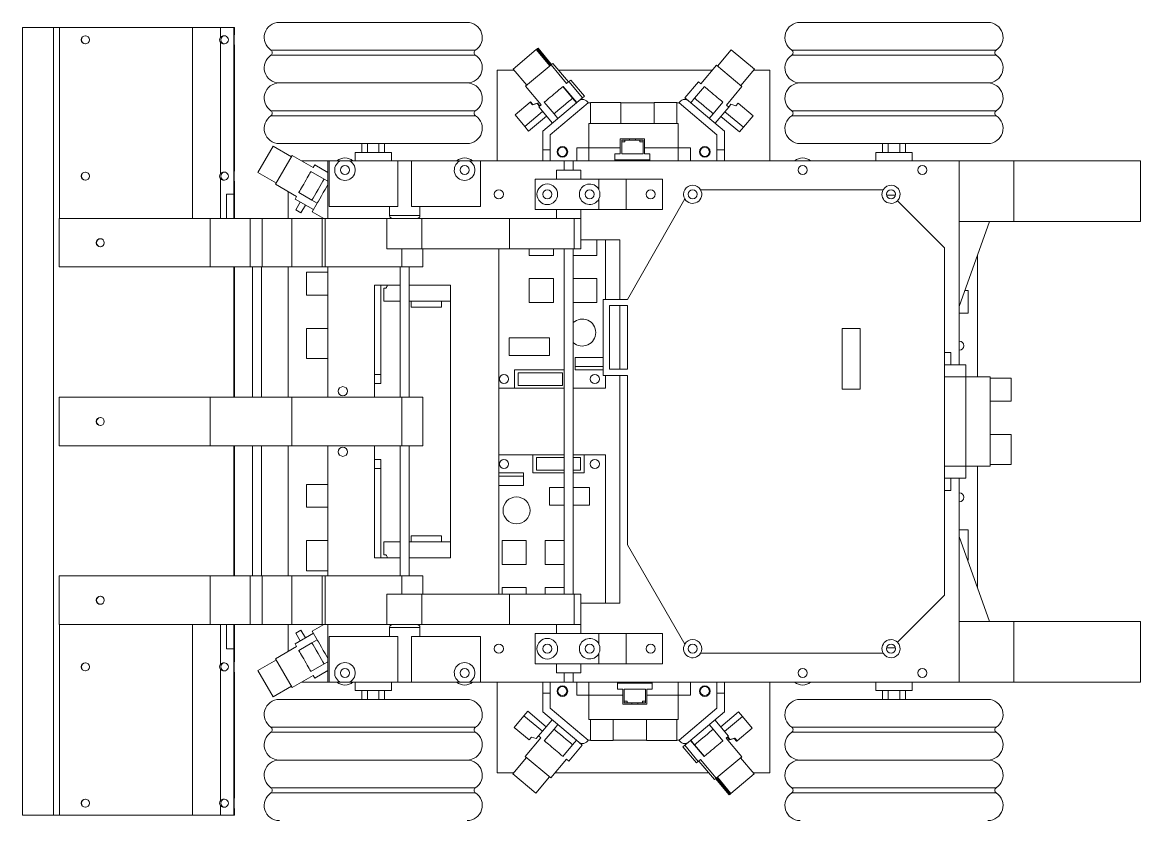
# Model space of a CAD drawing. Header units: millimetres. Extents: x 0 to 420, y 0 to 297.
# Drawn here: x 90.5 to 164.3, y 141.5 to 194.2 of the extents above; entities that cross this region are included whole.
import ezdxf

# ---------------------------------------------------------------- set-up
doc = ezdxf.new("R2010")
doc.units = ezdxf.units.MM

msp = doc.modelspace()

# ---------------------------------------------------------------- linework, layer by layer
at = {"color": 7, "linetype": 'Continuous', "lineweight": 15}
for p, q in [((90.45, 193.834), (90.45, 141.834)), ((90.45, 193.834), (92.501, 193.834)), ((92.501, 193.834), (92.501, 141.834)), ((92.896, 193.834), (92.501, 193.834)), ((92.896, 193.834), (92.896, 181.234)), ((92.896, 193.834), (101.674, 193.834)), ((101.674, 193.834), (101.674, 181.234)), ((101.674, 193.834), (103.527, 193.834)), ((103.527, 193.834), (103.527, 193.202)), ((103.527, 193.834), (104.42, 193.834)), ((104.42, 193.834), (104.42, 182.834)), ((104.42, 193.394), (104.42, 193.834)), ((104.42, 193.834), (104.447, 193.834)), ((104.447, 193.394), (104.447, 193.834)), ((119.818, 194.184), (107.418, 194.184)), ((142.632, 194.184), (141.802, 194.184)), ((154.202, 194.184), (142.632, 194.184)), ((103.527, 192.866), (103.527, 184.202)), ((104.42, 184.394), (104.42, 192.673)), ((104.447, 184.394), (104.447, 192.673)), ((122.85, 191.1), (124.382, 192.385)), ((124.382, 192.385), (124.412, 192.41)), ((124.382, 192.385), (125.281, 191.312)), ((124.412, 192.41), (124.457, 192.448)), ((124.412, 192.41), (125.312, 191.338)), ((124.457, 192.448), (124.498, 192.482)), ((124.457, 192.448), (125.357, 191.376)), ((124.498, 192.482), (125.398, 191.41)), ((137.256, 192.37), (136.356, 191.297)), ((137.256, 192.37), (138.788, 191.084)), ((123.671, 189.961), (125.356, 191.375)), ((125.356, 191.375), (125.476, 191.476)), ((125.356, 191.375), (126.384, 190.149)), ((125.476, 191.476), (126.505, 190.25)), ((136.28, 191.361), (135.251, 190.136)), ((136.28, 191.361), (137.965, 189.947)), ((121.81, 191.034), (121.81, 185.034)), ((122.905, 191.034), (121.81, 191.034)), ((122.85, 191.1), (123.75, 190.027)), ((136.005, 191.034), (125.848, 191.034)), ((138.788, 191.084), (137.888, 190.012)), ((139.81, 191.034), (138.746, 191.034)), ((139.81, 185.034), (139.81, 191.034)), ((118.987, 190.184), (107.418, 190.184)), ((119.818, 190.184), (107.418, 190.184)), ((119.818, 190.184), (118.987, 190.184)), ((123.671, 189.961), (124.7, 188.736)), ((126.138, 189.943), (126.155, 189.956)), ((126.138, 189.943), (126.781, 189.177)), ((126.155, 189.956), (127.055, 188.884)), ((126.384, 190.149), (126.538, 190.278)), ((126.538, 190.278), (126.658, 190.379)), ((126.538, 190.278), (127.437, 189.205)), ((126.658, 190.379), (127.558, 189.306)), ((135.098, 190.264), (134.198, 189.192)), ((135.481, 189.943), (134.838, 189.177)), ((135.098, 190.264), (135.251, 190.136)), ((137.965, 189.947), (136.936, 188.722)), ((142.632, 190.184), (141.802, 190.184)), ((154.202, 190.184), (141.802, 190.184)), ((154.202, 190.184), (142.632, 190.184)), ((126.781, 189.177), (127.038, 188.87)), ((127.192, 188.999), (127.437, 189.205)), ((127.437, 189.205), (127.558, 189.306)), ((134.198, 189.192), (134.428, 188.999)), ((134.838, 189.177), (134.581, 188.87)), ((122.981, 188.077), (123.977, 188.912)), ((123.617, 187.305), (124.804, 188.301)), ((123.977, 188.912), (123.979, 188.914)), ((123.977, 188.912), (124.127, 188.733)), ((123.983, 188.917), (123.979, 188.914)), ((124.107, 188.761), (123.979, 188.914)), ((123.983, 188.917), (124.003, 188.934)), ((124.111, 188.764), (123.983, 188.917)), ((124.007, 188.938), (124.003, 188.934)), ((124.132, 188.781), (124.003, 188.934)), ((124.007, 188.938), (124.009, 188.94)), ((124.136, 188.785), (124.007, 188.938)), ((124.009, 188.94), (124.159, 188.761)), ((124.107, 188.761), (124.111, 188.764)), ((124.441, 188.825), (124.127, 188.733)), ((124.131, 188.737), (124.127, 188.733)), ((124.445, 188.828), (124.131, 188.737)), ((124.132, 188.781), (124.136, 188.785)), ((124.155, 188.757), (124.47, 188.849)), ((124.155, 188.757), (124.159, 188.761)), ((124.164, 188.747), (124.155, 188.757)), ((124.159, 188.761), (124.474, 188.852)), ((124.445, 188.828), (124.441, 188.825)), ((124.592, 188.645), (124.441, 188.825)), ((124.596, 188.649), (124.445, 188.828)), ((124.47, 188.849), (124.474, 188.852)), ((124.47, 188.849), (124.621, 188.669)), ((124.474, 188.852), (124.625, 188.673)), ((124.547, 188.607), (124.7, 188.736)), ((124.547, 188.607), (125.446, 187.535)), ((124.81, 187), (127.192, 188.999)), ((124.913, 188.915), (125.556, 188.149)), ((127.81, 188.865), (125.31, 186.767)), ((127.81, 188.865), (127.96, 188.865)), ((127.96, 188.9), (129.96, 188.9)), ((127.96, 188.9), (127.96, 187.5)), ((129.96, 188.9), (129.96, 187.5)), ((129.96, 188.865), (132.16, 188.865)), ((132.16, 188.9), (132.16, 187.5)), ((132.16, 188.9), (133.66, 188.9)), ((133.66, 188.9), (133.66, 187.5)), ((133.66, 188.865), (133.81, 188.865)), ((133.81, 188.865), (136.31, 186.767)), ((134.428, 188.999), (136.81, 187)), ((136.707, 188.914), (136.064, 188.148)), ((137.09, 188.593), (136.19, 187.521)), ((138.058, 187.258), (136.833, 188.287)), ((136.936, 188.722), (137.09, 188.593)), ((137.24, 188.773), (137.09, 188.593)), ((137.555, 188.681), (137.24, 188.773)), ((137.705, 188.86), (137.555, 188.681)), ((137.705, 188.86), (138.701, 188.024)), ((122.981, 188.077), (123.624, 187.311)), ((125.061, 187.994), (123.874, 186.998)), ((125.556, 188.148), (125.813, 187.842)), ((136.064, 188.148), (135.807, 187.842)), ((137.801, 186.952), (136.575, 187.98)), ((138.701, 188.024), (138.058, 187.258)), ((123.874, 186.998), (123.617, 187.305)), ((124.81, 187), (124.81, 185.774)), ((127.86, 187.5), (133.76, 187.5)), ((127.86, 187.5), (127.86, 185.9)), ((133.76, 187.5), (133.76, 185.9)), ((136.81, 187), (136.81, 185.774)), ((138.058, 187.258), (137.801, 186.952)), ((118.987, 186.184), (107.418, 186.184)), ((112.867, 186.184), (112.867, 185.584)), ((113.243, 186.184), (113.243, 185.584)), ((113.993, 186.184), (113.993, 185.584)), ((114.368, 186.184), (114.368, 185.584)), ((119.818, 186.184), (118.987, 186.184)), ((125.31, 185.774), (125.31, 186.767)), ((129.931, 186.5), (129.931, 185.5)), ((129.931, 186.5), (130.531, 186.5)), ((130.531, 186.4), (130.031, 186.4)), ((130.031, 186.4), (130.031, 185.5)), ((130.031, 186.3), (130.231, 186.3)), ((130.231, 186.3), (130.231, 186.4)), ((130.531, 186.5), (130.531, 186.4)), ((130.931, 186.5), (130.531, 186.5)), ((130.931, 186.4), (130.531, 186.4)), ((130.931, 186.4), (130.931, 186.5)), ((130.931, 186.5), (131.531, 186.5)), ((131.431, 186.4), (130.931, 186.4)), ((131.231, 186.4), (131.231, 186.3)), ((131.431, 186.3), (131.231, 186.3)), ((131.431, 185.5), (131.431, 186.4)), ((131.531, 186.5), (131.531, 185.5)), ((136.31, 185.774), (136.31, 186.767)), ((154.202, 186.184), (141.802, 186.184)), ((147.251, 186.184), (147.251, 185.584)), ((147.626, 186.184), (147.626, 185.584)), ((148.377, 186.184), (148.377, 185.584)), ((148.752, 186.184), (148.752, 185.584)), ((106.007, 184.278), (107.007, 186.011)), ((107.007, 186.011), (108.22, 185.311)), ((107.17, 183.492), (108.27, 185.397)), ((108.27, 185.397), (109.655, 184.597)), ((112.418, 185.584), (112.418, 185.034)), ((112.418, 185.584), (114.818, 185.584)), ((114.818, 185.034), (114.818, 185.584)), ((124.81, 185.774), (125.31, 185.774)), ((124.81, 185.774), (124.81, 185.034)), ((125.31, 185.034), (125.31, 185.774)), ((127.06, 185.9), (127.06, 185.034)), ((127.06, 185.9), (127.86, 185.9)), ((127.86, 185.9), (127.86, 185.034)), ((127.86, 185.9), (129.931, 185.9)), ((129.578, 185.5), (129.578, 185.1)), ((129.931, 185.5), (129.578, 185.5)), ((130.031, 185.5), (131.431, 185.5)), ((131.531, 185.9), (133.76, 185.9)), ((131.884, 185.5), (131.531, 185.5)), ((131.884, 185.1), (131.884, 185.5)), ((133.76, 185.9), (133.76, 185.034)), ((133.76, 185.9), (134.56, 185.9)), ((134.56, 185.9), (134.56, 185.034)), ((136.81, 185.774), (136.31, 185.774)), ((136.31, 185.034), (136.31, 185.774)), ((136.81, 185.034), (136.81, 185.774)), ((146.802, 185.584), (146.802, 185.034)), ((146.802, 185.584), (148.002, 185.584)), ((148.002, 185.584), (149.202, 185.584)), ((149.202, 185.034), (149.202, 185.584)), ((110.61, 185.034), (108.899, 185.034)), ((109.655, 184.597), (109.755, 184.77)), ((109.755, 184.77), (110.61, 184.277)), ((110.7, 185.034), (110.61, 185.034)), ((110.61, 183.497), (110.61, 185.034)), ((110.7, 182.034), (110.7, 185.034)), ((111.43, 185.034), (110.7, 185.034)), ((111.43, 185.034), (112.07, 185.034)), ((115.25, 185.034), (112.07, 185.034)), ((115.25, 182.034), (115.25, 185.034)), ((116.15, 185.034), (115.25, 185.034)), ((116.15, 182.034), (116.15, 185.034)), ((119.33, 185.034), (116.15, 185.034)), ((119.33, 185.034), (119.97, 185.034)), ((120.7, 185.034), (119.97, 185.034)), ((120.7, 182.034), (120.7, 185.034)), ((126.22, 185.034), (120.7, 185.034)), ((126.22, 185.034), (126.22, 184.434)), ((126.82, 185.034), (126.22, 185.034)), ((126.82, 184.434), (126.82, 185.034)), ((152.31, 185.034), (126.82, 185.034)), ((131.884, 185.1), (129.578, 185.1)), ((129.578, 185.034), (129.578, 185.1)), ((131.884, 185.034), (131.884, 185.1)), ((152.31, 181.034), (152.31, 185.034)), ((155.91, 185.034), (152.31, 185.034)), ((155.91, 181.034), (155.91, 185.034)), ((164.287, 185.034), (155.91, 185.034)), ((164.287, 181.034), (164.287, 185.034)), ((103.527, 183.866), (103.527, 181.234)), ((106.007, 184.278), (107.22, 183.578)), ((109.505, 184.337), (110.371, 183.837)), ((125.72, 184.434), (125.72, 183.834)), ((125.72, 184.434), (127.32, 184.434)), ((127.32, 183.834), (127.32, 184.434)), ((104.42, 181.234), (104.42, 183.673)), ((104.447, 181.234), (104.447, 183.673)), ((107.17, 183.492), (108.555, 182.692)), ((110.371, 183.837), (110.61, 183.7)), ((110.61, 181.234), (110.61, 183.45)), ((124.32, 183.834), (124.32, 181.834)), ((124.32, 183.834), (126.52, 183.834)), ((126.52, 183.834), (128.52, 183.834)), ((128.52, 183.834), (128.52, 183.134)), ((128.52, 183.834), (130.32, 183.834)), ((130.32, 183.834), (130.32, 181.834)), ((130.32, 183.834), (132.72, 183.834)), ((132.72, 183.834), (132.72, 181.834)), ((135.229, 183.134), (147.29, 183.134)), ((104.42, 182.834), (103.923, 182.834)), ((103.923, 182.834), (103.923, 181.234)), ((108.01, 183.007), (108.01, 181.234)), ((108.455, 182.519), (108.555, 182.692)), ((108.455, 182.519), (109.668, 181.819)), ((108.705, 182.952), (109.571, 182.452)), ((109.571, 182.452), (109.918, 182.252)), ((128.52, 182.533), (128.52, 181.834)), ((134.192, 182.53), (130.41, 175.881)), ((147.514, 182.784), (148.106, 182.784)), ((148.234, 182.409), (151.346, 179.298)), ((108.502, 181.799), (108.802, 182.319)), ((108.848, 181.599), (108.502, 181.799)), ((109.148, 182.119), (108.848, 181.599)), ((109.586, 181.677), (109.918, 182.252)), ((110.353, 181.234), (109.586, 181.677)), ((115.25, 182.034), (110.7, 182.034)), ((114.7, 182.034), (114.7, 181.434)), ((120.7, 182.034), (116.15, 182.034)), ((116.7, 181.434), (116.7, 182.034)), ((124.32, 181.834), (126.52, 181.834)), ((125.72, 181.834), (125.72, 181.234)), ((126.52, 181.834), (128.52, 181.834)), ((127.32, 181.234), (127.32, 181.834)), ((128.52, 181.834), (130.32, 181.834)), ((130.32, 181.834), (132.72, 181.834)), ((92.877, 181.234), (92.877, 178.034)), ((92.877, 181.234), (102.843, 181.234)), ((102.843, 181.234), (102.843, 178.034)), ((102.843, 181.234), (105.492, 181.234)), ((105.492, 178.034), (105.492, 181.234)), ((105.492, 181.234), (106.282, 181.234)), ((106.282, 178.034), (106.282, 181.234)), ((106.282, 181.234), (108.253, 181.234)), ((108.253, 181.234), (108.253, 178.034)), ((110.237, 181.234), (108.253, 181.234)), ((110.237, 181.234), (110.237, 178.034)), ((110.45, 181.234), (110.237, 181.234)), ((110.45, 181.234), (110.45, 178.034)), ((110.45, 181.234), (114.505, 181.234)), ((114.505, 179.234), (114.505, 181.234)), ((116.816, 181.234), (114.505, 181.234)), ((116.816, 179.234), (116.816, 181.234)), ((122.607, 181.234), (116.816, 181.234)), ((122.607, 179.234), (122.607, 181.234)), ((126.86, 181.234), (122.607, 181.234)), ((127.32, 181.234), (126.86, 181.234)), ((126.875, 179.234), (126.875, 181.234)), ((126.875, 179.234), (126.875, 181.234)), ((127.32, 181.234), (126.875, 181.234)), ((127.32, 179.234), (127.32, 181.234)), ((155.91, 181.034), (152.31, 181.034)), ((152.31, 175.434), (154.31, 181.034)), ((152.31, 171.584), (152.31, 181.034)), ((164.287, 181.034), (155.91, 181.034)), ((129.91, 179.834), (127.32, 179.834)), ((128.378, 178.785), (128.378, 179.834)), ((128.95, 175.881), (128.95, 179.834)), ((129.91, 175.881), (129.91, 179.834)), ((116.816, 179.234), (114.505, 179.234)), ((122.607, 179.234), (116.816, 179.234)), ((116.9, 178.034), (116.9, 179.234)), ((121.91, 179.234), (121.91, 156.434)), ((126.875, 179.234), (122.607, 179.234)), ((123.921, 179.234), (123.921, 178.785)), ((123.921, 178.785), (125.524, 178.785)), ((125.524, 178.785), (125.524, 179.234)), ((126.22, 179.234), (126.22, 156.434)), ((126.82, 156.434), (126.82, 179.234)), ((126.82, 178.785), (128.378, 178.785)), ((127.32, 179.234), (126.875, 179.234)), ((126.875, 179.234), (126.875, 179.234)), ((151.346, 156.37), (151.346, 179.298)), ((153.51, 178.794), (153.51, 170.784)), ((92.877, 178.034), (102.843, 178.034)), ((102.843, 178.034), (105.492, 178.034)), ((104.42, 169.434), (104.42, 178.034)), ((104.447, 169.434), (104.447, 178.034)), ((105.492, 178.034), (106.282, 178.034)), ((105.647, 178.034), (105.647, 169.434)), ((106.247, 169.434), (106.247, 178.034)), ((106.282, 178.034), (108.253, 178.034)), ((108.01, 178.034), (108.01, 169.434)), ((110.237, 178.034), (108.253, 178.034)), ((110.45, 178.034), (110.237, 178.034)), ((110.45, 178.034), (115.5, 178.034)), ((110.61, 169.434), (110.61, 178.034)), ((115.4, 178.034), (115.4, 169.434)), ((115.5, 178.034), (116.9, 178.034)), ((116, 169.434), (116, 178.034)), ((109.21, 176.184), (109.21, 177.684)), ((109.21, 177.684), (110.61, 177.684)), ((125.524, 177.282), (123.921, 177.282)), ((123.921, 177.282), (123.921, 175.679)), ((125.524, 175.679), (125.524, 177.282)), ((128.378, 177.282), (126.82, 177.282)), ((128.378, 175.679), (128.378, 177.282)), ((115.4, 176.834), (113.71, 176.834)), ((113.71, 176.834), (113.71, 169.434)), ((114.11, 170.934), (114.11, 176.834)), ((114.318, 176.634), (114.318, 175.784)), ((114.435, 176.634), (114.318, 176.634)), ((118.71, 176.834), (116, 176.834)), ((118.71, 158.834), (118.71, 176.834)), ((152.91, 176.484), (152.685, 176.484)), ((152.91, 176.484), (152.91, 174.984)), ((109.21, 176.184), (110.61, 176.184)), ((115.4, 175.784), (114.318, 175.784)), ((117.118, 175.784), (116, 175.784)), ((116.118, 175.784), (116.118, 175.384)), ((118.71, 175.784), (117.118, 175.784)), ((118.118, 175.384), (118.118, 175.784)), ((130.41, 175.881), (128.81, 175.881)), ((128.81, 175.881), (128.81, 170.881)), ((117.118, 175.384), (116.118, 175.384)), ((118.118, 175.384), (117.118, 175.384)), ((123.921, 175.679), (125.524, 175.679)), ((126.82, 175.679), (128.378, 175.679)), ((129.21, 171.281), (129.21, 175.481)), ((129.21, 175.481), (130.41, 175.481)), ((129.91, 171.281), (129.91, 175.481)), ((130.41, 171.281), (130.41, 175.481)), ((152.91, 174.984), (152.31, 174.984)), ((109.21, 171.984), (109.21, 173.984)), ((109.21, 173.984), (110.61, 173.984)), ((145.775, 173.975), (144.575, 173.975)), ((144.575, 173.975), (144.575, 169.975)), ((145.775, 169.975), (145.775, 173.975)), ((122.593, 173.349), (122.593, 172.191)), ((125.25, 173.349), (122.593, 173.349)), ((125.25, 172.191), (125.25, 173.349)), ((122.593, 172.191), (125.25, 172.191)), ((128.81, 172.054), (126.95, 172.054)), ((126.95, 172.054), (126.95, 171.454)), ((151.746, 172.384), (151.346, 172.384)), ((151.746, 172.384), (151.746, 171.584)), ((109.21, 171.984), (110.61, 171.984)), ((128.81, 171.454), (126.95, 171.454)), ((126.95, 171.454), (126.95, 171.234)), ((151.746, 171.584), (151.346, 171.584)), ((152.746, 171.584), (151.746, 171.584)), ((152.746, 171.584), (152.746, 170.784)), ((114.11, 170.934), (114.11, 170.334)), ((122.95, 171.234), (122.95, 170.034)), ((126.22, 171.234), (122.95, 171.234)), ((123.193, 171.056), (123.193, 170.212)), ((126.107, 171.056), (123.193, 171.056)), ((126.107, 170.212), (126.107, 171.056)), ((126.95, 171.234), (128.81, 171.234)), ((128.81, 170.881), (130.41, 170.881)), ((128.95, 170.034), (128.95, 170.881)), ((130.41, 171.281), (129.21, 171.281)), ((129.91, 155.834), (129.91, 170.881)), ((130.41, 159.682), (130.41, 170.881)), ((152.746, 170.784), (151.346, 170.784)), ((152.746, 170.784), (152.746, 164.884)), ((154.346, 170.784), (152.746, 170.784)), ((154.346, 170.784), (154.346, 164.884)), ((155.746, 170.684), (154.346, 170.684)), ((155.746, 170.684), (155.746, 169.184)), ((114.11, 170.334), (113.71, 170.334)), ((121.91, 170.034), (122.95, 170.034)), ((122.95, 170.034), (126.22, 170.034)), ((123.193, 170.212), (126.107, 170.212)), ((126.82, 170.034), (128.95, 170.034)), ((144.575, 169.975), (145.775, 169.975)), ((92.877, 169.434), (92.877, 166.234)), ((92.877, 169.434), (102.843, 169.434)), ((102.843, 169.434), (102.843, 166.234)), ((102.843, 169.434), (108.253, 169.434)), ((108.253, 169.434), (108.253, 166.234)), ((108.253, 169.434), (115.5, 169.434)), ((115.5, 169.434), (115.5, 166.234)), ((115.5, 169.434), (116.9, 169.434)), ((116.9, 166.234), (116.9, 169.434)), ((155.746, 169.184), (154.346, 169.184)), ((155.746, 166.984), (154.346, 166.984)), ((155.746, 166.984), (155.746, 164.984)), ((92.877, 166.234), (102.843, 166.234)), ((102.843, 166.234), (108.253, 166.234)), ((104.42, 157.634), (104.42, 166.234)), ((104.447, 157.634), (104.447, 166.234)), ((105.647, 166.234), (105.647, 157.634)), ((106.247, 157.634), (106.247, 166.234)), ((108.01, 166.234), (108.01, 157.634)), ((108.253, 166.234), (115.5, 166.234)), ((110.61, 157.634), (110.61, 166.234)), ((113.71, 166.234), (113.71, 158.834)), ((115.4, 166.234), (115.4, 157.634)), ((115.5, 166.234), (116.9, 166.234)), ((116, 157.634), (116, 166.234)), ((124.15, 165.634), (121.91, 165.634)), ((124.15, 165.634), (124.15, 164.434)), ((126.22, 165.634), (124.15, 165.634)), ((126.22, 165.456), (124.393, 165.456)), ((124.393, 165.456), (124.393, 164.612)), ((127.55, 165.634), (126.82, 165.634)), ((127.307, 165.456), (126.82, 165.456)), ((127.307, 164.612), (127.307, 165.456)), ((127.55, 164.434), (127.55, 165.634)), ((128.95, 165.634), (127.55, 165.634)), ((128.95, 155.834), (128.95, 165.634)), ((113.71, 165.334), (114.11, 165.334)), ((114.11, 165.334), (114.11, 164.734)), ((114.11, 158.834), (114.11, 164.734)), ((152.746, 164.884), (151.346, 164.884)), ((154.346, 164.884), (152.746, 164.884)), ((152.746, 164.884), (152.746, 164.084)), ((153.51, 164.884), (153.51, 156.874)), ((155.746, 164.984), (154.346, 164.984)), ((123.55, 164.434), (121.91, 164.434)), ((121.91, 164.214), (123.55, 164.214)), ((123.55, 164.214), (123.55, 164.434)), ((123.55, 163.614), (123.55, 164.214)), ((124.15, 164.434), (126.22, 164.434)), ((124.393, 164.612), (126.22, 164.612)), ((126.82, 164.612), (127.307, 164.612)), ((126.82, 164.434), (127.55, 164.434)), ((151.746, 164.084), (151.346, 164.084)), ((152.746, 164.084), (151.746, 164.084)), ((151.746, 164.084), (151.746, 163.284)), ((152.31, 154.634), (152.31, 164.084)), ((109.21, 162.184), (109.21, 163.684)), ((109.21, 163.684), (110.61, 163.684)), ((121.91, 163.614), (123.55, 163.614)), ((125.25, 163.476), (125.25, 162.319)), ((126.22, 163.476), (125.25, 163.476)), ((127.907, 163.476), (126.82, 163.476)), ((127.907, 162.319), (127.907, 163.476)), ((151.346, 163.284), (151.746, 163.284)), ((109.21, 162.184), (110.61, 162.184)), ((125.25, 162.319), (126.22, 162.319)), ((126.82, 162.319), (127.907, 162.319)), ((116.118, 160.284), (116.118, 159.884)), ((116.118, 160.284), (118.118, 160.284)), ((118.118, 159.884), (118.118, 160.284)), ((152.91, 160.684), (152.31, 160.684)), ((152.31, 160.234), (154.31, 154.634)), ((152.91, 160.684), (152.91, 158.684)), ((109.21, 157.984), (109.21, 159.984)), ((109.21, 159.984), (110.61, 159.984)), ((114.318, 159.884), (114.318, 159.034)), ((114.318, 159.884), (115.4, 159.884)), ((116, 159.884), (118.71, 159.884)), ((122.121, 159.988), (122.121, 158.385)), ((123.724, 159.988), (122.121, 159.988)), ((123.724, 158.385), (123.724, 159.988)), ((124.975, 159.988), (124.975, 158.385)), ((126.22, 159.988), (124.975, 159.988)), ((134.19, 153.134), (130.41, 159.682)), ((113.71, 158.834), (115.4, 158.834)), ((114.318, 159.034), (114.435, 159.034)), ((116, 158.834), (118.71, 158.834)), ((122.121, 158.385), (123.724, 158.385)), ((124.975, 158.385), (126.22, 158.385)), ((152.91, 158.684), (152.863, 158.684)), ((92.877, 157.634), (92.877, 154.434)), ((92.877, 157.634), (102.843, 157.634)), ((102.843, 157.634), (102.843, 154.434)), ((102.843, 157.634), (105.492, 157.634)), ((105.492, 154.434), (105.492, 157.634)), ((105.492, 157.634), (106.282, 157.634)), ((106.282, 154.434), (106.282, 157.634)), ((106.282, 157.634), (108.253, 157.634)), ((108.253, 157.634), (108.253, 154.434)), ((110.237, 157.634), (108.253, 157.634)), ((109.21, 157.984), (110.61, 157.984)), ((110.237, 157.634), (110.237, 154.434)), ((110.45, 157.634), (110.237, 157.634)), ((110.45, 157.634), (110.45, 154.434)), ((110.45, 157.634), (115.5, 157.634)), ((115.5, 157.634), (116.9, 157.634)), ((116.9, 156.434), (116.9, 157.634)), ((123.724, 156.882), (122.121, 156.882)), ((122.121, 156.882), (122.121, 156.434)), ((123.724, 156.434), (123.724, 156.882)), ((124.975, 156.882), (124.975, 156.434)), ((126.22, 156.882), (124.975, 156.882)), ((114.505, 154.434), (114.505, 156.434)), ((116.816, 156.434), (114.505, 156.434)), ((116.816, 154.434), (116.816, 156.434)), ((122.607, 156.434), (116.816, 156.434)), ((122.607, 154.434), (122.607, 156.434)), ((126.875, 156.434), (122.607, 156.434)), ((126.875, 154.434), (126.875, 156.434)), ((126.875, 154.434), (126.875, 156.434)), ((127.32, 156.434), (126.875, 156.434)), ((126.875, 156.434), (126.875, 156.434)), ((127.32, 154.434), (127.32, 156.434)), ((127.32, 155.834), (129.91, 155.834)), ((148.234, 153.258), (151.346, 156.37)), ((92.877, 154.434), (102.843, 154.434)), ((92.896, 154.434), (92.896, 141.834)), ((101.674, 154.434), (101.674, 141.834)), ((102.843, 154.434), (105.492, 154.434)), ((103.527, 154.434), (103.527, 151.802)), ((103.923, 154.434), (103.923, 152.834)), ((104.42, 141.834), (104.42, 154.434)), ((104.447, 151.994), (104.447, 154.434)), ((105.492, 154.434), (106.282, 154.434)), ((106.282, 154.434), (108.253, 154.434)), ((108.01, 154.434), (108.01, 152.661)), ((110.237, 154.434), (108.253, 154.434)), ((110.353, 154.434), (109.586, 153.991)), ((110.45, 154.434), (110.237, 154.434)), ((110.45, 154.434), (114.505, 154.434)), ((110.61, 152.217), (110.61, 154.434)), ((116.816, 154.434), (114.505, 154.434)), ((122.607, 154.434), (116.816, 154.434)), ((126.86, 154.434), (122.607, 154.434)), ((125.72, 154.434), (125.72, 153.834)), ((126.86, 154.434), (127.32, 154.434)), ((127.32, 154.434), (126.875, 154.434)), ((127.32, 153.834), (127.32, 154.434)), ((152.31, 154.634), (152.31, 150.634)), ((155.91, 154.634), (152.31, 154.634)), ((155.91, 154.634), (155.91, 150.634)), ((164.287, 154.634), (155.91, 154.634)), ((164.287, 154.634), (164.287, 150.634)), ((108.455, 153.149), (109.668, 153.849)), ((108.502, 153.868), (108.848, 154.068)), ((108.502, 153.868), (108.802, 153.349)), ((108.848, 154.068), (109.148, 153.549)), ((109.586, 153.991), (109.918, 153.416)), ((110.7, 153.634), (110.7, 150.634)), ((110.7, 153.634), (115.25, 153.634)), ((114.7, 154.234), (114.7, 153.634)), ((115.25, 153.634), (115.25, 150.634)), ((116.15, 153.634), (116.15, 150.634)), ((116.15, 153.634), (120.7, 153.634)), ((116.7, 153.634), (116.7, 154.234)), ((120.7, 153.634), (120.7, 150.634)), ((124.32, 153.834), (124.32, 151.834)), ((124.32, 153.834), (126.52, 153.834)), ((126.52, 153.834), (128.52, 153.834)), ((128.52, 153.834), (128.52, 153.134)), ((128.52, 153.834), (130.32, 153.834)), ((130.32, 153.834), (130.32, 151.834)), ((130.32, 153.834), (132.72, 153.834)), ((132.72, 153.834), (132.72, 151.834)), ((107.17, 152.176), (108.555, 152.976)), ((108.555, 152.976), (108.455, 153.149)), ((108.705, 152.716), (109.571, 153.216)), ((109.571, 153.216), (109.918, 153.416)), ((148.106, 152.884), (147.514, 152.884)), ((103.923, 152.834), (104.42, 152.834)), ((104.42, 152.834), (104.42, 141.834)), ((108.27, 150.27), (107.17, 152.176)), ((110.61, 150.634), (110.61, 152.17)), ((128.52, 152.533), (128.52, 151.834)), ((135.229, 152.534), (147.29, 152.534)), ((103.527, 151.466), (103.527, 142.802)), ((106.007, 151.389), (107.22, 152.089)), ((107.007, 149.657), (106.007, 151.389)), ((109.505, 151.33), (110.371, 151.83)), ((109.755, 150.897), (110.61, 151.39)), ((110.371, 151.83), (110.61, 151.968)), ((124.32, 151.834), (126.52, 151.834)), ((125.72, 151.834), (125.72, 151.234)), ((126.52, 151.834), (128.52, 151.834)), ((127.32, 151.234), (127.32, 151.834)), ((128.52, 151.834), (130.32, 151.834)), ((130.32, 151.834), (132.72, 151.834)), ((104.447, 142.994), (104.447, 151.273)), ((108.27, 150.27), (109.655, 151.07)), ((108.899, 150.634), (110.61, 150.634)), ((109.755, 150.897), (109.655, 151.07)), ((110.61, 150.634), (110.7, 150.634)), ((110.7, 150.634), (111.43, 150.634)), ((112.07, 150.634), (111.43, 150.634)), ((112.07, 150.634), (115.25, 150.634)), ((112.418, 150.634), (112.418, 150.084)), ((114.818, 150.084), (114.818, 150.634)), ((115.25, 150.634), (116.15, 150.634)), ((116.15, 150.634), (119.33, 150.634)), ((119.97, 150.634), (119.33, 150.634)), ((119.97, 150.634), (120.7, 150.634)), ((120.7, 150.634), (126.22, 150.634)), ((121.81, 150.634), (121.81, 144.634)), ((124.81, 150.634), (124.81, 149.894)), ((125.31, 150.634), (125.31, 149.894)), ((127.32, 151.234), (125.72, 151.234)), ((126.22, 151.234), (126.22, 150.634)), ((126.82, 150.634), (126.22, 150.634)), ((126.82, 150.634), (126.82, 151.234)), ((126.82, 150.634), (152.31, 150.634)), ((127.06, 149.767), (127.06, 150.634)), ((127.86, 149.767), (127.86, 150.634)), ((129.735, 150.634), (129.735, 150.567)), ((132.042, 150.634), (132.042, 150.567)), ((133.76, 149.767), (133.76, 150.634)), ((134.56, 149.767), (134.56, 150.634)), ((136.31, 150.634), (136.31, 149.894)), ((136.81, 149.894), (136.81, 150.634)), ((139.81, 144.634), (139.81, 150.634)), ((146.802, 150.634), (146.802, 150.084)), ((149.202, 150.084), (149.202, 150.634)), ((155.91, 150.634), (152.31, 150.634)), ((164.287, 150.634), (155.91, 150.634)), ((107.007, 149.657), (108.22, 150.357)), ((113.618, 150.084), (112.418, 150.084)), ((112.867, 149.484), (112.867, 150.084)), ((113.243, 149.484), (113.243, 150.084)), ((114.818, 150.084), (113.618, 150.084)), ((113.993, 149.484), (113.993, 150.084)), ((114.368, 149.484), (114.368, 150.084)), ((124.81, 149.894), (125.31, 149.894)), ((124.81, 148.667), (124.81, 149.894)), ((125.31, 149.894), (125.31, 148.9)), ((129.735, 150.567), (132.042, 150.567)), ((129.735, 150.567), (129.735, 150.167)), ((129.735, 150.167), (130.089, 150.167)), ((130.089, 149.167), (130.089, 150.167)), ((131.589, 150.167), (130.189, 150.167)), ((130.189, 150.167), (130.189, 149.267)), ((131.589, 149.267), (131.589, 150.167)), ((131.689, 150.167), (132.042, 150.167)), ((131.689, 149.167), (131.689, 150.167)), ((132.042, 150.167), (132.042, 150.567)), ((136.31, 149.894), (136.31, 148.9)), ((136.81, 149.894), (136.31, 149.894)), ((136.81, 148.667), (136.81, 149.894)), ((149.202, 150.084), (146.802, 150.084)), ((147.251, 149.484), (147.251, 150.084)), ((147.626, 149.484), (147.626, 150.084)), ((148.377, 149.484), (148.377, 150.084)), ((148.752, 149.484), (148.752, 150.084)), ((107.418, 149.484), (118.987, 149.484)), ((118.987, 149.484), (119.818, 149.484)), ((127.86, 149.767), (127.06, 149.767)), ((130.089, 149.767), (127.86, 149.767)), ((127.86, 148.167), (127.86, 149.767)), ((130.689, 149.167), (130.089, 149.167)), ((130.189, 149.367), (130.389, 149.367)), ((130.189, 149.267), (130.689, 149.267)), ((130.389, 149.267), (130.389, 149.367)), ((130.689, 149.267), (130.689, 149.167)), ((130.689, 149.267), (131.089, 149.267)), ((130.689, 149.167), (131.089, 149.167)), ((131.089, 149.267), (131.589, 149.267)), ((131.089, 149.167), (131.089, 149.267)), ((131.689, 149.167), (131.089, 149.167)), ((131.589, 149.367), (131.389, 149.367)), ((131.389, 149.367), (131.389, 149.267)), ((133.76, 149.767), (131.689, 149.767)), ((133.76, 148.167), (133.76, 149.767)), ((134.56, 149.767), (133.76, 149.767)), ((141.802, 149.484), (153.371, 149.484)), ((153.371, 149.484), (154.202, 149.484)), ((123.561, 148.409), (123.818, 148.716)), ((123.818, 148.716), (125.044, 147.687)), ((127.192, 146.668), (124.81, 148.667)), ((127.81, 146.803), (125.31, 148.9)), ((133.81, 146.803), (136.31, 148.9)), ((136.81, 148.667), (134.428, 146.668)), ((136.559, 147.673), (137.746, 148.669)), ((137.746, 148.669), (138.003, 148.363)), ((122.919, 147.643), (123.561, 148.409)), ((123.561, 148.409), (124.787, 147.381)), ((124.53, 147.074), (125.43, 148.147)), ((125.556, 147.519), (125.813, 147.826)), ((133.76, 148.167), (127.86, 148.167)), ((127.96, 146.767), (127.96, 148.167)), ((129.46, 146.767), (129.46, 148.167)), ((131.66, 146.767), (131.66, 148.167)), ((133.66, 146.767), (133.66, 148.167)), ((136.064, 147.519), (135.807, 147.826)), ((137.073, 147.06), (136.173, 148.133)), ((138.003, 148.363), (136.816, 147.367)), ((138.638, 147.591), (137.996, 148.357)), ((123.914, 146.808), (122.919, 147.643)), ((123.655, 145.72), (124.683, 146.946)), ((123.914, 146.808), (124.064, 146.986)), ((124.064, 146.986), (124.379, 146.895)), ((124.379, 146.895), (124.53, 147.074)), ((124.683, 146.946), (124.53, 147.074)), ((124.913, 146.753), (125.556, 147.519)), ((136.706, 146.753), (136.064, 147.519)), ((137.073, 147.06), (136.92, 146.932)), ((137.145, 146.815), (136.995, 146.995)), ((137.15, 146.819), (136.999, 146.998)), ((137.023, 147.019), (137.174, 146.839)), ((137.027, 147.022), (137.178, 146.843)), ((138.638, 147.591), (137.643, 146.755)), ((126.139, 145.725), (126.781, 146.491)), ((126.522, 145.403), (127.421, 146.476)), ((126.781, 146.491), (127.038, 146.797)), ((127.421, 146.476), (127.192, 146.668)), ((127.96, 146.803), (127.81, 146.803)), ((129.46, 146.767), (127.96, 146.767)), ((131.66, 146.803), (129.46, 146.803)), ((133.66, 146.767), (131.66, 146.767)), ((133.81, 146.803), (133.66, 146.803)), ((134.182, 146.462), (134.061, 146.361)), ((134.961, 145.289), (134.061, 146.361)), ((134.428, 146.668), (134.182, 146.462)), ((135.082, 145.39), (134.182, 146.462)), ((135.465, 145.711), (134.565, 146.784)), ((134.838, 146.491), (134.581, 146.797)), ((135.481, 145.725), (134.838, 146.491)), ((137.948, 145.706), (136.92, 146.932)), ((137.46, 146.907), (137.145, 146.815)), ((137.15, 146.819), (137.145, 146.815)), ((137.464, 146.91), (137.15, 146.819)), ((137.174, 146.839), (137.489, 146.931)), ((137.174, 146.839), (137.178, 146.843)), ((137.178, 146.843), (137.493, 146.934)), ((137.455, 146.921), (137.464, 146.91)), ((137.464, 146.91), (137.46, 146.907)), ((137.61, 146.728), (137.46, 146.907)), ((137.488, 146.886), (137.484, 146.883)), ((137.484, 146.883), (137.612, 146.73)), ((137.488, 146.886), (137.616, 146.733)), ((137.489, 146.931), (137.493, 146.934)), ((137.643, 146.755), (137.493, 146.934)), ((137.512, 146.907), (137.508, 146.903)), ((137.508, 146.903), (137.637, 146.75)), ((137.512, 146.907), (137.641, 146.754)), ((137.612, 146.73), (137.61, 146.728)), ((137.612, 146.73), (137.616, 146.733)), ((137.637, 146.75), (137.616, 146.733)), ((137.637, 146.75), (137.641, 146.754)), ((137.643, 146.755), (137.641, 146.754)), ((107.418, 145.484), (119.818, 145.484)), ((107.418, 145.484), (118.987, 145.484)), ((118.987, 145.484), (119.818, 145.484)), ((122.831, 144.583), (123.731, 145.656)), ((125.34, 144.306), (123.655, 145.72)), ((125.34, 144.306), (126.368, 145.532)), ((126.522, 145.403), (126.368, 145.532)), ((135.235, 145.518), (135.082, 145.39)), ((136.264, 144.293), (135.235, 145.518)), ((135.481, 145.725), (135.465, 145.711)), ((137.948, 145.706), (136.264, 144.293)), ((138.77, 144.568), (137.87, 145.64)), ((141.802, 145.484), (153.371, 145.484)), ((153.371, 145.484), (154.202, 145.484)), ((135.082, 145.39), (134.961, 145.289)), ((136.143, 144.191), (135.115, 145.417)), ((121.81, 144.634), (122.873, 144.634)), ((124.363, 143.298), (122.831, 144.583)), ((124.363, 143.298), (125.263, 144.37)), ((125.615, 144.634), (135.772, 144.634)), ((136.264, 144.293), (136.143, 144.191)), ((137.122, 143.185), (136.222, 144.257)), ((137.162, 143.219), (136.262, 144.292)), ((137.207, 143.257), (136.307, 144.329)), ((137.238, 143.283), (136.338, 144.355)), ((138.77, 144.568), (137.238, 143.283)), ((138.714, 144.634), (139.81, 144.634)), ((137.207, 143.257), (137.162, 143.219)), ((137.238, 143.283), (137.207, 143.257)), ((137.162, 143.219), (137.122, 143.185)), ((90.45, 141.834), (92.501, 141.834)), ((92.501, 141.834), (92.896, 141.834)), ((92.896, 141.834), (101.674, 141.834)), ((101.674, 141.834), (103.527, 141.834)), ((103.527, 142.466), (103.527, 141.834)), ((103.527, 141.834), (104.42, 141.834)), ((104.42, 141.834), (104.447, 141.834)), ((104.447, 141.834), (104.447, 142.273))]:
    msp.add_line(p, q, dxfattribs=at)
at = {"color": 8, "linetype": 'Continuous', "lineweight": 15}
for p, q in [((120.371, 192.35), (106.865, 192.35)), ((120.371, 192.017), (106.865, 192.017)), ((142.154, 192.35), (141.249, 192.35)), ((142.154, 192.017), (141.249, 192.017)), ((154.754, 192.35), (142.154, 192.35)), ((154.754, 192.017), (142.154, 192.017)), ((119.466, 188.35), (106.865, 188.35)), ((120.371, 188.35), (119.466, 188.35)), ((154.754, 188.35), (141.249, 188.35)), ((119.466, 188.017), (106.865, 188.017)), ((120.371, 188.017), (119.466, 188.017)), ((154.754, 188.017), (141.249, 188.017)), ((114.7, 181.434), (116.7, 181.434)), ((115.5, 179.234), (115.5, 178.034)), ((113.71, 170.934), (114.11, 170.934)), ((114.11, 164.734), (113.71, 164.734)), ((115.5, 157.634), (115.5, 156.434)), ((116.7, 154.234), (114.7, 154.234)), ((106.865, 147.65), (119.466, 147.65)), ((106.865, 147.317), (119.466, 147.317)), ((119.466, 147.65), (120.371, 147.65)), ((119.466, 147.317), (120.371, 147.317)), ((141.249, 147.65), (153.85, 147.65)), ((141.249, 147.317), (153.85, 147.317)), ((153.85, 147.65), (154.754, 147.65)), ((153.85, 147.317), (154.754, 147.317)), ((106.865, 143.65), (120.371, 143.65)), ((106.865, 143.317), (120.371, 143.317)), ((141.249, 143.65), (153.85, 143.65)), ((141.249, 143.317), (153.85, 143.317)), ((153.85, 143.65), (154.754, 143.65)), ((153.85, 143.317), (154.754, 143.317))]:
    msp.add_line(p, q, dxfattribs=at)
at = {"color": 7, "linetype": 'Continuous', "lineweight": 15, "flags": 128}
for points in [[(126.138, 189.943), (126.13, 189.936), (126.098, 189.909), (126.044, 189.864), (125.97, 189.802), (125.88, 189.726), (125.775, 189.638), (125.661, 189.542), (125.542, 189.442)], [(136.094, 189.429), (135.974, 189.529), (135.859, 189.625), (135.753, 189.714), (135.66, 189.792), (135.584, 189.856), (135.528, 189.904), (135.493, 189.933), (135.481, 189.943)], [(125.542, 189.442), (125.422, 189.342), (125.306, 189.245), (125.199, 189.154), (125.104, 189.075), (125.025, 189.009), (124.966, 188.959), (124.928, 188.927), (124.913, 188.915)], [(125.556, 188.148), (125.581, 188.169), (125.663, 188.239), (125.795, 188.349), (125.964, 188.491), (126.152, 188.649), (126.342, 188.808), (126.515, 188.954), (126.655, 189.07), (126.746, 189.147), (126.781, 189.177)], [(134.838, 189.177), (134.868, 189.152), (134.955, 189.079), (135.091, 188.965), (135.262, 188.822), (135.451, 188.663), (135.64, 188.504), (135.811, 188.36), (135.947, 188.247), (136.034, 188.174), (136.064, 188.148)], [(136.707, 188.914), (136.695, 188.924), (136.66, 188.954), (136.603, 189.001), (136.527, 189.065), (136.434, 189.143), (136.328, 189.232), (136.213, 189.328), (136.094, 189.429)], [(109.505, 184.337), (109.498, 184.324), (109.475, 184.285), (109.438, 184.221), (109.388, 184.134), (109.328, 184.029), (109.259, 183.91), (109.183, 183.78), (109.105, 183.645)], [(109.105, 183.645), (109.027, 183.509), (108.952, 183.379), (108.883, 183.26), (108.823, 183.155), (108.773, 183.068), (108.736, 183.004), (108.713, 182.965), (108.705, 182.952)], [(109.571, 182.452), (109.591, 182.486), (109.648, 182.584), (109.736, 182.737), (109.848, 182.93), (109.971, 183.145), (110.095, 183.359), (110.207, 183.552), (110.295, 183.705), (110.352, 183.803), (110.371, 183.837)], [(109.918, 182.252), (109.937, 182.286), (109.994, 182.384), (110.083, 182.537), (110.194, 182.73), (110.318, 182.945), (110.442, 183.159), (110.553, 183.352), (110.63, 183.485)], [(110.371, 151.83), (110.352, 151.864), (110.295, 151.962), (110.207, 152.116), (110.095, 152.309), (109.971, 152.523), (109.848, 152.737), (109.736, 152.93), (109.648, 153.083), (109.591, 153.182), (109.571, 153.216)], [(110.63, 152.182), (110.553, 152.316), (110.442, 152.509), (110.318, 152.723), (110.194, 152.937), (110.083, 153.13), (109.994, 153.283), (109.937, 153.382), (109.918, 153.416)], [(108.705, 152.716), (108.713, 152.702), (108.736, 152.663), (108.773, 152.599), (108.823, 152.513), (108.883, 152.408), (108.952, 152.288), (109.027, 152.158), (109.105, 152.023)], [(109.105, 152.023), (109.183, 151.888), (109.259, 151.758), (109.328, 151.638), (109.388, 151.533), (109.438, 151.447), (109.475, 151.383), (109.498, 151.343), (109.505, 151.33)], [(126.781, 146.491), (126.751, 146.516), (126.664, 146.589), (126.529, 146.703), (126.358, 146.846), (126.169, 147.005), (125.979, 147.164), (125.808, 147.307), (125.673, 147.421), (125.586, 147.494), (125.556, 147.519)], [(136.064, 147.519), (136.039, 147.498), (135.956, 147.429), (135.824, 147.318), (135.656, 147.177), (135.467, 147.019), (135.277, 146.859), (135.104, 146.714), (134.965, 146.597), (134.873, 146.52), (134.838, 146.491)], [(124.913, 146.753), (124.925, 146.743), (124.96, 146.714), (125.016, 146.666), (125.092, 146.602), (125.185, 146.525), (125.291, 146.436), (125.406, 146.339), (125.526, 146.239)], [(125.526, 146.239), (125.645, 146.139), (125.76, 146.042), (125.866, 145.953), (125.959, 145.875), (126.035, 145.811), (126.092, 145.764), (126.127, 145.734), (126.139, 145.725)], [(135.481, 145.725), (135.49, 145.732), (135.522, 145.759), (135.575, 145.804), (135.649, 145.866), (135.74, 145.942), (135.844, 146.029), (135.958, 146.125), (136.077, 146.225)], [(136.077, 146.225), (136.197, 146.326), (136.313, 146.423), (136.421, 146.513), (136.515, 146.593), (136.594, 146.659), (136.654, 146.708), (136.691, 146.74), (136.706, 146.753)]]:
    msp.add_lwpolyline(points, dxfattribs=at)
at = {"color": 7, "linetype": 'Continuous', "lineweight": 15}
for centre, radius in [((126.11, 185.634), 0.35), ((126.11, 185.634), 0.3), ((135.51, 185.634), 0.35), ((135.51, 185.634), 0.3), ((111.75, 184.434), 0.3), ((119.65, 184.434), 0.3), ((141.97, 184.434), 0.3), ((149.87, 184.434), 0.3), ((121.91, 182.834), 0.3), ((125.11, 182.834), 0.68), ((125.11, 182.834), 0.3), ((127.91, 182.834), 0.3), ((131.93, 182.834), 0.3), ((134.71, 182.834), 0.3), ((147.81, 182.834), 0.3), ((122.25, 170.634), 0.3), ((128.25, 170.634), 0.3), ((111.61, 169.834), 0.3), ((111.61, 165.834), 0.3), ((122.25, 165.034), 0.3), ((128.25, 165.034), 0.3), ((123.079, 161.962), 0.891), ((121.91, 152.834), 0.3), ((125.11, 152.834), 0.68), ((125.11, 152.834), 0.3), ((127.91, 152.834), 0.3), ((131.93, 152.834), 0.3), ((134.71, 152.834), 0.3), ((147.81, 152.834), 0.3), ((111.75, 151.234), 0.3), ((119.65, 151.234), 0.3), ((141.97, 151.234), 0.3), ((149.87, 151.234), 0.3), ((126.11, 150.034), 0.35), ((126.11, 150.034), 0.3), ((135.51, 150.034), 0.35), ((135.51, 150.034), 0.3)]:
    msp.add_circle(centre, radius, dxfattribs=at)
for centre, radius, start, end in [((107.418, 193.184), 1, 90, 236.44269), ((119.818, 193.184), 1, 303.55731, 90), ((141.802, 193.184), 1, 90, 236.44269), ((154.202, 193.184), 1, 303.55731, 90), ((94.622, 193.034), 0.27, 91.70198, 268.29802), ((103.739, 193.034), 0.27, 141.58497, 218.41503), ((103.82, 193.034), 0.27, 96.10329, 263.89671), ((107.418, 191.184), 1, 123.55731, 270), ((106.755, 192.184), 0.2, 303.55731, 56.44269), ((119.818, 191.184), 1, 270, 56.44269), ((120.481, 192.184), 0.2, 123.55731, 236.44269), ((141.802, 191.184), 1, 123.55731, 270), ((141.138, 192.184), 0.2, 303.55731, 56.44269), ((154.202, 191.184), 1, 270, 56.44269), ((154.865, 192.184), 0.2, 123.55731, 236.44269), ((107.418, 189.184), 1, 90, 236.44269), ((119.818, 189.184), 1, 303.55731, 90), ((141.802, 189.184), 1, 90, 236.44269), ((154.202, 189.184), 1, 303.55731, 90), ((127.449, 188.693), 0.4, 25.52249, 130), ((134.171, 188.693), 0.4, 50, 154.47751), ((106.755, 188.184), 0.2, 303.55731, 56.44269), ((120.481, 188.184), 0.2, 123.55731, 236.44269), ((141.138, 188.184), 0.2, 303.55731, 56.44269), ((154.865, 188.184), 0.2, 123.55731, 236.44269), ((107.418, 187.184), 1, 123.55731, 270), ((119.818, 187.184), 1, 270, 56.44269), ((141.802, 187.184), 1, 123.55731, 270), ((154.202, 187.184), 1, 270, 56.44269), ((111.75, 184.434), 0.68, 118.07249, 61.92751), ((111.75, 184.434), 0.8, 48.59038, 131.40962), ((119.65, 184.434), 0.68, 118.07249, 61.92751), ((119.65, 184.434), 0.8, 48.59038, 131.40962), ((141.97, 184.434), 0.8, 48.59038, 131.40962), ((94.622, 184.034), 0.27, 91.70194, 268.29806), ((103.739, 184.034), 0.27, 141.5849, 218.4151), ((103.82, 184.034), 0.27, 96.10325, 263.89675), ((127.91, 182.834), 0.68, 26.22588, 333.77412), ((127.91, 182.834), 0.68, 333.77412, 26.22588), ((134.71, 182.834), 0.6, 30, 210.36698), ((134.71, 182.834), 0.6, 210.36698, 30), ((147.81, 182.834), 0.6, 150, 315), ((147.81, 182.834), 0.6, 315, 150), ((114.9, 181.434), 0.2, 180, 270), ((116.5, 181.434), 0.2, 270, 0), ((95.622, 179.634), 0.27, 93.01548, 180.00767), ((95.622, 179.634), 0.27, 179.99227, 266.98443), ((127.42, 173.705), 0.891, 0, 132.4205), ((127.42, 173.705), 0.891, 227.5795, 0), ((152.31, 172.834), 0.3, 270, 90), ((95.622, 167.834), 0.27, 93.01564, 180.00782), ((95.622, 167.834), 0.27, 179.99236, 266.9845), ((152.31, 162.834), 0.3, 270, 90), ((95.622, 156.034), 0.27, 93.01355, 180.00826), ((95.622, 156.034), 0.27, 179.99245, 266.98574), ((114.9, 154.234), 0.2, 90, 180), ((116.5, 154.234), 0.2, 0, 90), ((127.91, 152.834), 0.68, 26.22588, 333.77412), ((127.91, 152.834), 0.68, 333.77412, 26.22588), ((134.71, 152.834), 0.6, 150, 330), ((134.71, 152.834), 0.6, 330, 150), ((147.81, 152.834), 0.6, 45, 210), ((147.81, 152.834), 0.6, 210, 45), ((94.622, 151.634), 0.27, 91.73612, 268.26262), ((103.739, 151.634), 0.27, 141.58495, 218.41505), ((103.82, 151.634), 0.27, 96.10396, 263.89604), ((111.75, 151.234), 0.68, 298.07249, 241.92751), ((119.65, 151.234), 0.68, 298.07249, 241.92751), ((111.75, 151.234), 0.8, 228.59038, 311.40962), ((119.65, 151.234), 0.8, 228.59038, 311.40962), ((141.97, 151.234), 0.8, 228.59038, 311.40962), ((107.418, 148.484), 1, 90, 236.44269), ((119.818, 148.484), 1, 303.55731, 90), ((141.802, 148.484), 1, 90, 236.44269), ((154.202, 148.484), 1, 303.55731, 90), ((107.418, 146.484), 1, 123.55731, 270), ((106.755, 147.484), 0.2, 303.55731, 56.44269), ((119.818, 146.484), 1, 270, 56.44269), ((120.481, 147.484), 0.2, 123.55731, 236.44269), ((141.802, 146.484), 1, 123.55731, 270), ((141.138, 147.484), 0.2, 303.55731, 56.44269), ((154.202, 146.484), 1, 270, 56.44269), ((154.865, 147.484), 0.2, 123.55731, 236.44269), ((127.449, 146.975), 0.4, 230, 334.47751), ((134.171, 146.975), 0.4, 205.52249, 310), ((107.418, 144.484), 1, 90, 236.44269), ((119.818, 144.484), 1, 303.55731, 90), ((141.802, 144.484), 1, 90, 236.44269), ((154.202, 144.484), 1, 303.55731, 90), ((107.418, 142.484), 1, 123.55731, 270), ((106.755, 143.484), 0.2, 303.55731, 56.44269), ((119.818, 142.484), 1, 270, 56.44269), ((120.481, 143.484), 0.2, 123.55731, 236.44269), ((141.802, 142.484), 1, 123.55731, 270), ((141.138, 143.484), 0.2, 303.55731, 56.44269), ((154.202, 142.484), 1, 270, 56.44269), ((154.865, 143.484), 0.2, 123.55731, 236.44269), ((94.622, 142.634), 0.27, 91.75393, 268.2448), ((103.739, 142.634), 0.27, 141.58495, 218.41505), ((103.82, 142.634), 0.27, 96.10421, 263.89579)]:
    msp.add_arc(centre, radius, start, end, dxfattribs=at)
for centre, ratio in [((94.606, 193.034), 0.99056), ((94.606, 184.034), 0.99056), ((95.594, 179.634), 0.989479), ((95.594, 167.834), 0.989479), ((95.594, 156.034), 0.989479), ((94.606, 151.634), 0.99056), ((94.606, 142.634), 0.99056)]:
    msp.add_ellipse(centre, major_axis=(0, 0.27), ratio=ratio, dxfattribs=at)
for centre in [(103.76, 193.034), (103.76, 184.034), (103.76, 151.634), (103.76, 142.634)]:
    msp.add_ellipse(centre, major_axis=(0.297, 0), ratio=0.909078, start_param=3.812234, end_param=8.754137, dxfattribs=at)
for points, knots in [([(104.42, 193.394), (104.421, 193.291), (104.422, 193.118), (104.422, 192.86), (104.42, 192.733), (104.42, 192.673)], [0, 0, 0, 0, 0.438781, 0.738813, 1, 1, 1, 1]), ([(104.447, 192.673), (104.446, 192.776), (104.444, 192.95), (104.445, 193.207), (104.446, 193.335), (104.447, 193.394)], [0, 0, 0, 0, 0.438781, 0.738813, 1, 1, 1, 1]), ([(104.42, 184.394), (104.421, 184.291), (104.422, 184.118), (104.422, 183.86), (104.42, 183.733), (104.42, 183.673)], [0, 0, 0, 0, 0.438782, 0.738814, 1, 1, 1, 1]), ([(104.447, 183.673), (104.446, 183.776), (104.444, 183.95), (104.445, 184.207), (104.446, 184.335), (104.447, 184.394)], [0, 0, 0, 0, 0.438781, 0.738813, 1, 1, 1, 1]), ([(114.549, 176.834), (114.549, 176.831), (114.544, 176.793), (114.521, 176.733), (114.486, 176.664), (114.455, 176.636), (114.439, 176.634), (114.435, 176.634)], [0, 0, 0, 0, 0.020643, 0.291993, 0.584361, 0.896062, 1, 1, 1, 1]), ([(114.435, 159.034), (114.448, 159.03), (114.474, 159.021), (114.513, 158.954), (114.541, 158.888), (114.548, 158.84), (114.549, 158.834)], [0, 0, 0, 0, 0.316446, 0.632786, 0.949288, 1, 1, 1, 1]), ([(104.447, 151.273), (104.446, 151.376), (104.444, 151.55), (104.445, 151.807), (104.446, 151.935), (104.447, 151.994)], [0, 0, 0, 0, 0.4387814, 0.7388152, 1, 1, 1, 1]), ([(104.447, 142.273), (104.446, 142.376), (104.444, 142.55), (104.445, 142.807), (104.446, 142.935), (104.447, 142.994)], [0, 0, 0, 0, 0.43878, 0.738813, 1, 1, 1, 1])]:
    msp.add_open_spline(points, degree=3, knots=knots, dxfattribs=at)

doc.saveas('drawing.dxf')
